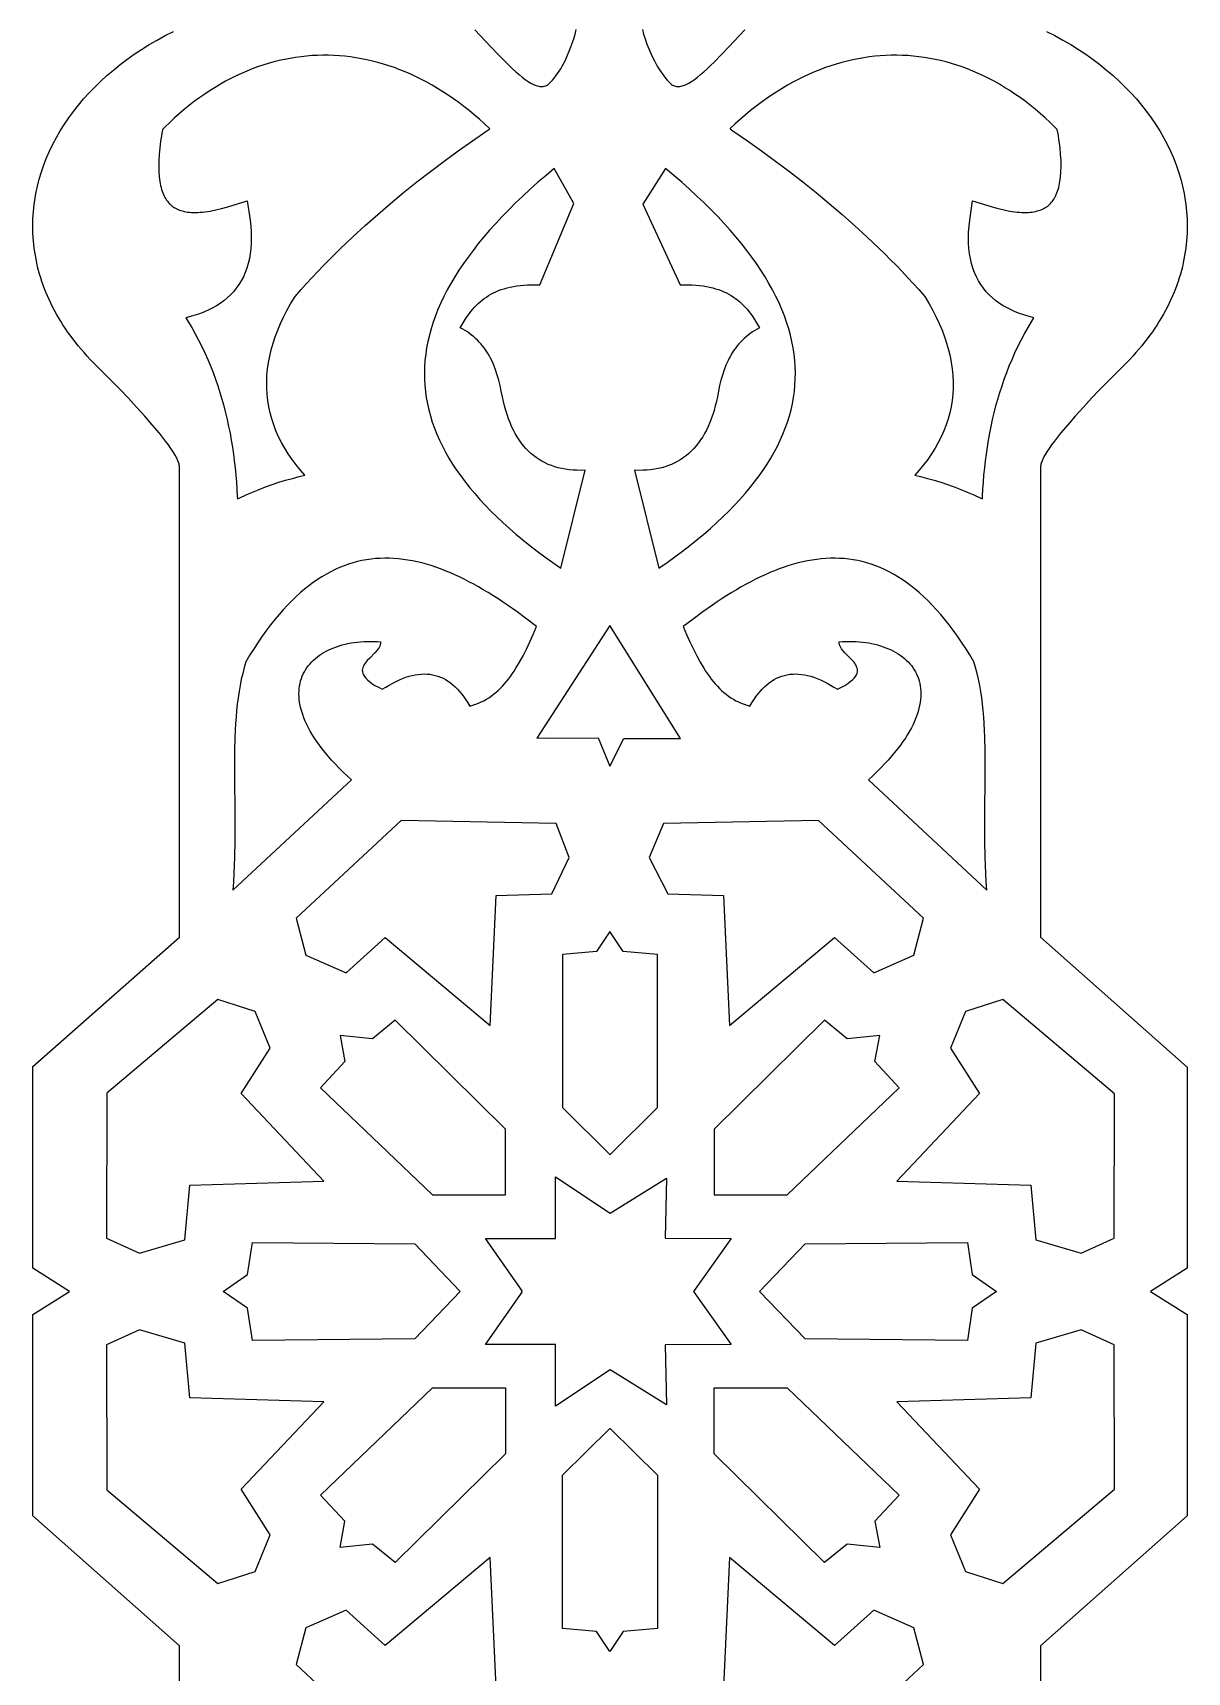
# Model space of a CAD drawing. Extents: x -535 to 1345, y -535 to 535.
# Drawn here: x 229.6 to 295.4, y -21.7 to 71.8 of the extents above; entities that cross this region are included whole.
import ezdxf

# ---------------------------------------------------------------- set-up
doc = ezdxf.new("R2010")
doc.units = 0
doc.layers.add('LAYER_1', color=18, linetype='CONTINUOUS')
doc.layers.add('LAYER_10', color=174, linetype='CONTINUOUS')

msp = doc.modelspace()

# ---------------------------------------------------------------- linework, layer by layer
at = {"layer": 'LAYER_1'}
for points in [[(254.784, 72), (255.7, 71.029), (256.133, 70.577), (256.547, 70.156), (256.746, 69.961), (256.941, 69.776), (257.13, 69.604), (257.313, 69.445), (257.491, 69.3), (257.663, 69.17), (257.829, 69.056), (257.989, 68.96), (258.142, 68.881), (258.289, 68.822), (258.36, 68.8), (258.429, 68.783), (258.497, 68.772), (258.563, 68.766), (258.627, 68.765), (258.689, 68.77), (258.75, 68.781), (258.809, 68.798), (258.866, 68.821), (258.921, 68.85), (258.974, 68.886), (259.025, 68.928), (259.125, 69.024), (259.224, 69.13), (259.321, 69.245), (259.415, 69.368), (259.508, 69.499), (259.599, 69.637), (259.686, 69.78), (259.771, 69.929), (259.933, 70.236), (260.08, 70.552), (260.213, 70.87), (260.329, 71.182), (260.427, 71.481), (260.506, 71.761), (260.563, 72.013)], [(264.347, 72.013), (264.413, 71.761), (264.5, 71.481), (264.608, 71.182), (264.733, 70.87), (264.875, 70.552), (265.031, 70.236), (265.2, 69.929), (265.289, 69.78), (265.38, 69.637), (265.473, 69.499), (265.568, 69.368), (265.664, 69.245), (265.763, 69.13), (265.862, 69.024), (265.962, 68.928), (266.014, 68.886), (266.067, 68.85), (266.122, 68.821), (266.179, 68.798), (266.238, 68.781), (266.298, 68.77), (266.361, 68.765), (266.425, 68.766), (266.491, 68.772), (266.558, 68.783), (266.628, 68.8), (266.698, 68.822), (266.845, 68.881), (266.999, 68.96), (267.159, 69.056), (267.325, 69.17), (267.497, 69.3), (267.674, 69.445), (267.858, 69.604), (268.047, 69.776), (268.241, 69.961), (268.441, 70.156), (268.854, 70.577), (269.287, 71.029), (270.203, 72)]]:
    msp.add_lwpolyline(points, dxfattribs=at)
for points in [[(236.824, 63.225), (236.849, 63.106), (236.877, 62.993), (236.907, 62.886), (236.94, 62.784), (236.975, 62.688), (237.013, 62.597), (237.053, 62.511), (237.094, 62.431), (237.138, 62.355), (237.184, 62.284), (237.232, 62.217), (237.282, 62.155), (237.334, 62.097), (237.388, 62.042), (237.444, 61.991), (237.503, 61.943), (237.565, 61.897), (237.629, 61.855), (237.697, 61.816), (237.769, 61.779), (237.844, 61.745), (237.923, 61.714), (238.007, 61.686), (238.095, 61.661), (238.188, 61.638), (238.285, 61.619), (238.388, 61.603), (238.495, 61.591), (238.607, 61.582), (238.724, 61.578), (238.846, 61.576), (238.973, 61.579), (239.104, 61.586), (239.241, 61.597), (239.378, 61.612), (239.679, 61.656), (239.995, 61.718), (240.328, 61.797), (240.68, 61.894), (241.795, 62.243), (241.956, 61.132), (241.994, 60.788), (242.016, 60.454), (242.025, 60.131), (242.019, 59.818), (241.999, 59.516), (241.964, 59.223), (241.915, 58.94), (241.852, 58.667), (241.773, 58.404), (241.681, 58.151), (241.574, 57.909), (241.453, 57.678), (241.318, 57.458), (241.17, 57.25), (241.009, 57.053), (240.837, 56.869), (240.654, 56.697), (240.46, 56.537), (240.257, 56.389), (240.045, 56.253), (239.825, 56.128), (239.597, 56.013), (239.362, 55.909), (239.12, 55.815), (238.872, 55.73), (238.617, 55.654), (238.357, 55.586), (238.287, 55.57), (238.409, 55.375), (238.621, 55.018), (238.822, 54.657), (239.015, 54.294), (239.198, 53.929), (239.372, 53.561), (239.537, 53.19), (239.693, 52.817), (239.841, 52.442), (239.98, 52.065), (240.111, 51.686), (240.234, 51.304), (240.348, 50.921), (240.455, 50.536), (240.555, 50.149), (240.647, 49.76), (240.732, 49.369), (240.81, 48.977), (240.881, 48.584), (240.945, 48.189), (241.003, 47.792), (241.055, 47.394), (241.1, 46.995), (241.14, 46.594), (241.174, 46.192), (241.203, 45.789), (241.226, 45.385), (241.233, 45.227), (241.362, 45.291), (241.727, 45.459), (242.095, 45.62), (242.466, 45.771), (242.841, 45.915), (243.218, 46.049), (243.598, 46.176), (243.982, 46.293), (244.368, 46.403), (244.757, 46.503), (245.085, 46.581), (244.835, 46.864), (244.584, 47.173), (244.349, 47.486), (244.132, 47.803), (243.931, 48.124), (243.748, 48.45), (243.582, 48.78), (243.434, 49.115), (243.304, 49.453), (243.191, 49.795), (243.097, 50.141), (243.022, 50.491), (242.964, 50.843), (242.925, 51.199), (242.905, 51.557), (242.903, 51.917), (242.919, 52.28), (242.954, 52.644), (243.007, 53.01), (243.077, 53.377), (243.165, 53.746), (243.271, 54.116), (243.395, 54.488), (243.535, 54.86), (243.693, 55.234), (243.868, 55.61), (244.059, 55.986), (244.267, 56.364), (244.52, 56.79), (244.868, 57.182), (245.18, 57.526), (245.497, 57.868), (245.817, 58.207), (246.142, 58.544), (246.471, 58.878), (246.804, 59.21), (247.141, 59.54), (247.482, 59.867), (247.828, 60.193), (248.528, 60.835), (249.244, 61.469), (249.974, 62.095), (250.719, 62.711), (251.478, 63.319), (252.25, 63.919), (253.036, 64.512), (253.835, 65.096), (254.646, 65.673), (255.469, 66.242), (255.634, 66.354), (255.625, 66.363), (255.336, 66.634), (255.046, 66.895), (254.754, 67.147), (254.46, 67.39), (254.164, 67.624), (253.866, 67.849), (253.567, 68.065), (253.266, 68.272), (252.964, 68.469), (252.661, 68.658), (252.356, 68.837), (252.05, 69.008), (251.743, 69.169), (251.435, 69.321), (251.126, 69.465), (250.816, 69.599), (250.505, 69.724), (250.194, 69.841), (249.882, 69.948), (249.569, 70.047), (249.256, 70.137), (248.943, 70.218), (248.629, 70.29), (248.315, 70.353), (248.001, 70.407), (247.687, 70.453), (247.372, 70.489), (247.058, 70.517), (246.744, 70.536), (246.429, 70.547), (246.115, 70.548), (245.802, 70.541), (245.488, 70.525), (245.175, 70.5), (244.862, 70.466), (244.55, 70.423), (244.238, 70.372), (243.927, 70.312), (243.616, 70.243), (243.306, 70.165), (242.997, 70.078), (242.689, 69.982), (242.382, 69.878), (242.075, 69.764), (241.77, 69.642), (241.466, 69.51), (241.163, 69.37), (240.861, 69.22), (240.561, 69.062), (240.262, 68.894), (239.964, 68.717), (239.668, 68.531), (239.374, 68.336), (239.082, 68.132), (238.791, 67.919), (238.503, 67.696), (238.216, 67.465), (237.932, 67.224), (237.649, 66.973), (237.369, 66.714), (237.092, 66.445), (236.955, 66.307), (236.911, 66.067), (236.847, 65.654), (236.798, 65.262), (236.764, 64.89), (236.744, 64.538), (236.738, 64.209), (236.746, 63.9), (236.768, 63.613), (236.803, 63.344)], [(286.579, 55.375), (286.7, 55.57), (286.631, 55.586), (286.37, 55.654), (286.116, 55.73), (285.867, 55.815), (285.625, 55.909), (285.39, 56.013), (285.162, 56.128), (284.942, 56.253), (284.73, 56.389), (284.527, 56.537), (284.334, 56.697), (284.15, 56.869), (283.978, 57.053), (283.818, 57.25), (283.67, 57.458), (283.535, 57.678), (283.414, 57.909), (283.307, 58.151), (283.214, 58.404), (283.136, 58.667), (283.072, 58.94), (283.023, 59.223), (282.988, 59.516), (282.968, 59.818), (282.962, 60.131), (282.971, 60.454), (282.994, 60.788), (283.031, 61.132), (283.192, 62.243), (284.308, 61.894), (284.659, 61.797), (284.993, 61.718), (285.308, 61.656), (285.609, 61.612), (285.746, 61.597), (285.883, 61.586), (286.015, 61.579), (286.141, 61.576), (286.263, 61.578), (286.38, 61.582), (286.492, 61.591), (286.6, 61.603), (286.702, 61.619), (286.799, 61.638), (286.892, 61.661), (286.98, 61.686), (287.064, 61.714), (287.143, 61.745), (287.219, 61.779), (287.29, 61.816), (287.358, 61.855), (287.423, 61.897), (287.484, 61.943), (287.543, 61.991), (287.599, 62.042), (287.653, 62.097), (287.705, 62.155), (287.755, 62.217), (287.803, 62.284), (287.849, 62.355), (287.893, 62.431), (287.935, 62.511), (287.975, 62.597), (288.012, 62.688), (288.048, 62.784), (288.08, 62.886), (288.111, 62.993), (288.138, 63.106), (288.163, 63.225), (288.184, 63.344), (288.219, 63.614), (288.241, 63.9), (288.249, 64.209), (288.244, 64.539), (288.224, 64.89), (288.189, 65.262), (288.14, 65.654), (288.076, 66.067), (288.032, 66.307), (287.896, 66.445), (287.618, 66.714), (287.338, 66.973), (287.056, 67.224), (286.771, 67.465), (286.485, 67.696), (286.196, 67.919), (285.906, 68.132), (285.613, 68.336), (285.319, 68.531), (285.023, 68.717), (284.726, 68.894), (284.427, 69.062), (284.126, 69.22), (283.825, 69.37), (283.522, 69.51), (283.218, 69.642), (282.912, 69.764), (282.606, 69.878), (282.299, 69.982), (281.99, 70.078), (281.681, 70.165), (281.371, 70.243), (281.061, 70.312), (280.75, 70.372), (280.438, 70.423), (280.125, 70.466), (279.813, 70.5), (279.499, 70.525), (279.186, 70.541), (278.872, 70.548), (278.558, 70.547), (278.244, 70.536), (277.929, 70.517), (277.615, 70.489), (277.301, 70.453), (276.986, 70.407), (276.672, 70.353), (276.358, 70.29), (276.045, 70.218), (275.731, 70.137), (275.418, 70.047), (275.106, 69.948), (274.794, 69.841), (274.482, 69.724), (274.172, 69.599), (273.862, 69.465), (273.553, 69.321), (273.245, 69.169), (272.938, 69.008), (272.632, 68.837), (272.327, 68.658), (272.023, 68.469), (271.721, 68.272), (271.42, 68.065), (271.121, 67.849), (270.824, 67.624), (270.528, 67.39), (270.234, 67.147), (269.941, 66.895), (269.651, 66.634), (269.363, 66.363), (269.353, 66.354), (269.518, 66.242), (270.342, 65.673), (271.153, 65.096), (271.951, 64.512), (272.737, 63.919), (273.51, 63.319), (274.268, 62.711), (275.013, 62.095), (275.744, 61.469), (276.46, 60.835), (277.16, 60.193), (277.505, 59.867), (277.846, 59.54), (278.183, 59.21), (278.516, 58.878), (278.845, 58.544), (279.17, 58.207), (279.491, 57.868), (279.807, 57.526), (280.12, 57.182), (280.468, 56.79), (280.72, 56.364), (280.928, 55.986), (281.12, 55.61), (281.294, 55.234), (281.452, 54.86), (281.593, 54.488), (281.716, 54.116), (281.822, 53.746), (281.91, 53.377), (281.981, 53.01), (282.033, 52.644), (282.068, 52.28), (282.084, 51.917), (282.082, 51.557), (282.062, 51.199), (282.023, 50.843), (281.966, 50.491), (281.89, 50.141), (281.796, 49.795), (281.684, 49.453), (281.553, 49.115), (281.405, 48.78), (281.239, 48.45), (281.056, 48.124), (280.856, 47.803), (280.638, 47.486), (280.403, 47.173), (280.152, 46.865), (279.902, 46.581), (280.23, 46.503), (280.619, 46.403), (281.006, 46.293), (281.389, 46.176), (281.769, 46.049), (282.147, 45.915), (282.521, 45.771), (282.892, 45.62), (283.26, 45.459), (283.626, 45.291), (283.755, 45.227), (283.762, 45.385), (283.785, 45.789), (283.813, 46.192), (283.847, 46.594), (283.887, 46.995), (283.933, 47.394), (283.984, 47.792), (284.042, 48.189), (284.107, 48.584), (284.178, 48.977), (284.256, 49.369), (284.341, 49.76), (284.433, 50.149), (284.532, 50.536), (284.639, 50.921), (284.754, 51.304), (284.877, 51.686), (285.007, 52.065), (285.147, 52.442), (285.294, 52.817), (285.45, 53.19), (285.615, 53.561), (285.789, 53.929), (285.973, 54.294), (286.165, 54.657), (286.367, 55.018)], [(259.693, 41.271), (261.083, 46.867), (260.845, 46.86), (260.614, 46.863), (260.388, 46.874), (260.168, 46.894), (259.954, 46.923), (259.745, 46.961), (259.542, 47.008), (259.346, 47.063), (259.155, 47.128), (258.969, 47.201), (258.79, 47.284), (258.616, 47.375), (258.448, 47.475), (258.286, 47.584), (258.13, 47.702), (257.979, 47.828), (257.834, 47.964), (257.695, 48.109), (257.562, 48.262), (257.435, 48.424), (257.313, 48.595), (257.197, 48.775), (257.087, 48.964), (256.983, 49.162), (256.885, 49.369), (256.792, 49.584), (256.705, 49.808), (256.624, 50.042), (256.549, 50.284), (256.479, 50.535), (256.415, 50.795), (256.358, 51.064), (256.297, 51.387), (256.229, 51.701), (256.153, 52.006), (256.068, 52.301), (255.973, 52.587), (255.867, 52.862), (255.748, 53.127), (255.684, 53.255), (255.616, 53.381), (255.545, 53.504), (255.47, 53.624), (255.391, 53.741), (255.308, 53.856), (255.221, 53.968), (255.129, 54.077), (255.033, 54.182), (254.933, 54.285), (254.828, 54.385), (254.718, 54.482), (254.603, 54.576), (254.483, 54.667), (254.357, 54.755), (254.227, 54.839), (254.09, 54.92), (253.948, 54.998), (254.116, 55.284), (254.289, 55.554), (254.471, 55.81), (254.565, 55.931), (254.662, 56.049), (254.762, 56.163), (254.866, 56.272), (254.973, 56.377), (255.084, 56.478), (255.199, 56.574), (255.318, 56.665), (255.441, 56.752), (255.57, 56.835), (255.704, 56.912), (255.842, 56.985), (255.987, 57.053), (256.137, 57.115), (256.294, 57.173), (256.456, 57.225), (256.626, 57.273), (256.802, 57.314), (256.985, 57.351), (257.176, 57.382), (257.374, 57.407), (257.58, 57.426), (257.794, 57.44), (258.017, 57.448), (258.248, 57.451), (258.488, 57.447), (260.434, 62.081), (259.322, 64.092), (258.848, 63.694), (258.39, 63.297), (257.948, 62.902), (257.522, 62.509), (257.112, 62.117), (256.717, 61.726), (256.339, 61.337), (255.976, 60.95), (255.629, 60.564), (255.297, 60.18), (254.982, 59.797), (254.682, 59.415), (254.398, 59.035), (254.129, 58.656), (253.876, 58.279), (253.638, 57.903), (253.415, 57.529), (253.209, 57.155), (253.017, 56.784), (252.841, 56.413), (252.68, 56.044), (252.534, 55.676), (252.404, 55.31), (252.289, 54.945), (252.189, 54.581), (252.104, 54.218), (252.034, 53.857), (251.979, 53.497), (251.939, 53.138), (251.914, 52.781), (251.904, 52.424), (251.909, 52.069), (251.929, 51.715), (251.963, 51.363), (252.013, 51.011), (252.077, 50.661), (252.155, 50.311), (252.249, 49.963), (252.357, 49.616), (252.479, 49.27), (252.616, 48.925), (252.768, 48.582), (252.934, 48.239), (253.114, 47.897), (253.309, 47.557), (253.518, 47.217), (253.742, 46.879), (253.98, 46.542), (254.232, 46.205), (254.498, 45.87), (254.778, 45.535), (255.073, 45.202), (255.381, 44.869), (255.704, 44.537), (256.04, 44.207), (256.391, 43.877), (256.755, 43.548), (257.134, 43.22), (257.526, 42.893), (257.932, 42.567), (258.352, 42.242), (258.785, 41.917), (259.232, 41.593)], [(263.905, 46.867), (265.294, 41.271), (265.755, 41.593), (266.202, 41.917), (266.636, 42.242), (267.056, 42.567), (267.462, 42.893), (267.854, 43.22), (268.232, 43.548), (268.597, 43.877), (268.947, 44.207), (269.284, 44.537), (269.606, 44.869), (269.915, 45.202), (270.209, 45.535), (270.49, 45.87), (270.756, 46.205), (271.008, 46.542), (271.246, 46.879), (271.469, 47.217), (271.678, 47.557), (271.873, 47.897), (272.054, 48.239), (272.22, 48.582), (272.371, 48.925), (272.508, 49.27), (272.631, 49.616), (272.739, 49.963), (272.832, 50.311), (272.911, 50.661), (272.975, 51.011), (273.024, 51.363), (273.059, 51.715), (273.078, 52.069), (273.083, 52.424), (273.073, 52.781), (273.048, 53.138), (273.009, 53.497), (272.954, 53.857), (272.884, 54.218), (272.799, 54.581), (272.699, 54.945), (272.584, 55.31), (272.453, 55.676), (272.307, 56.044), (272.147, 56.413), (271.97, 56.784), (271.779, 57.155), (271.572, 57.529), (271.35, 57.903), (271.112, 58.279), (270.859, 58.656), (270.59, 59.035), (270.305, 59.415), (270.005, 59.797), (269.69, 60.18), (269.359, 60.564), (269.012, 60.95), (268.649, 61.337), (268.27, 61.726), (267.876, 62.117), (267.466, 62.509), (267.039, 62.902), (266.597, 63.297), (266.139, 63.694), (265.665, 64.092), (264.376, 62.056), (266.499, 57.447), (266.739, 57.451), (266.97, 57.448), (267.193, 57.44), (267.407, 57.426), (267.613, 57.407), (267.811, 57.382), (268.002, 57.351), (268.185, 57.314), (268.362, 57.273), (268.531, 57.225), (268.694, 57.173), (268.85, 57.115), (269, 57.053), (269.145, 56.985), (269.284, 56.912), (269.417, 56.835), (269.546, 56.752), (269.67, 56.665), (269.789, 56.574), (269.904, 56.478), (270.015, 56.377), (270.122, 56.272), (270.225, 56.163), (270.325, 56.049), (270.422, 55.931), (270.517, 55.81), (270.698, 55.554), (270.872, 55.284), (271.039, 54.998), (270.897, 54.92), (270.761, 54.839), (270.63, 54.755), (270.505, 54.667), (270.385, 54.576), (270.27, 54.482), (270.16, 54.385), (270.054, 54.285), (269.954, 54.182), (269.858, 54.077), (269.767, 53.968), (269.68, 53.856), (269.597, 53.741), (269.518, 53.624), (269.442, 53.504), (269.371, 53.381), (269.303, 53.255), (269.239, 53.127), (269.121, 52.862), (269.014, 52.587), (268.919, 52.301), (268.835, 52.006), (268.759, 51.701), (268.691, 51.387), (268.63, 51.064), (268.572, 50.795), (268.508, 50.535), (268.439, 50.284), (268.363, 50.042), (268.282, 49.808), (268.196, 49.584), (268.103, 49.369), (268.004, 49.162), (267.9, 48.964), (267.79, 48.775), (267.674, 48.595), (267.553, 48.424), (267.425, 48.262), (267.292, 48.109), (267.153, 47.964), (267.008, 47.828), (266.858, 47.702), (266.702, 47.584), (266.539, 47.475), (266.371, 47.375), (266.198, 47.284), (266.018, 47.201), (265.833, 47.128), (265.642, 47.063), (265.445, 47.008), (265.242, 46.961), (265.034, 46.923), (264.82, 46.894), (264.6, 46.874), (264.374, 46.863), (264.142, 46.86)], [(241.718, 35.937), (241.62, 35.608), (241.532, 35.274), (241.453, 34.934), (241.384, 34.589), (241.323, 34.238), (241.271, 33.881), (241.226, 33.52), (241.188, 33.153), (241.156, 32.781), (241.13, 32.404), (241.11, 32.021), (241.094, 31.634), (241.075, 30.844), (241.07, 30.035), (241.091, 26.61), (241.085, 25.71), (241.068, 24.792), (241.053, 24.327), (241.033, 23.859), (241.008, 23.386), (240.977, 22.909), (247.74, 29.204), (247.491, 29.433), (247.253, 29.66), (247.027, 29.884), (246.813, 30.105), (246.61, 30.324), (246.419, 30.541), (246.239, 30.755), (246.07, 30.966), (245.912, 31.174), (245.765, 31.38), (245.629, 31.583), (245.503, 31.783), (245.387, 31.98), (245.281, 32.174), (245.186, 32.365), (245.1, 32.553), (245.024, 32.738), (244.957, 32.92), (244.9, 33.098), (244.852, 33.274), (244.813, 33.446), (244.783, 33.615), (244.762, 33.78), (244.749, 33.942), (244.744, 34.1), (244.748, 34.255), (244.76, 34.407), (244.779, 34.555), (244.807, 34.699), (244.842, 34.839), (244.884, 34.976), (244.934, 35.109), (244.991, 35.238), (245.055, 35.363), (245.125, 35.484), (245.202, 35.601), (245.286, 35.714), (245.376, 35.823), (245.472, 35.928), (245.574, 36.029), (245.682, 36.125), (245.796, 36.218), (245.915, 36.306), (246.04, 36.389), (246.169, 36.468), (246.304, 36.543), (246.444, 36.613), (246.588, 36.679), (246.737, 36.74), (246.89, 36.797), (247.048, 36.848), (247.209, 36.895), (247.375, 36.938), (247.544, 36.975), (247.717, 37.008), (247.893, 37.035), (248.073, 37.058), (248.256, 37.076), (248.441, 37.088), (248.63, 37.096), (248.821, 37.098), (249.014, 37.095), (249.21, 37.087), (249.408, 37.073), (249.404, 36.99), (249.387, 36.908), (249.357, 36.828), (249.317, 36.749), (249.268, 36.672), (249.211, 36.595), (249.08, 36.445), (248.783, 36.149), (248.641, 36.001), (248.576, 35.925), (248.516, 35.849), (248.465, 35.772), (248.421, 35.694), (248.388, 35.614), (248.367, 35.533), (248.358, 35.45), (248.363, 35.365), (248.384, 35.278), (248.422, 35.188), (248.479, 35.096), (248.555, 35.001), (248.652, 34.903), (248.771, 34.802), (248.914, 34.698), (249.083, 34.59), (249.278, 34.479), (249.501, 34.363), (249.702, 34.492), (249.9, 34.61), (250.096, 34.719), (250.288, 34.817), (250.478, 34.904), (250.665, 34.982), (250.849, 35.049), (251.03, 35.106), (251.208, 35.153), (251.383, 35.19), (251.555, 35.216), (251.725, 35.232), (251.891, 35.238), (252.055, 35.233), (252.215, 35.219), (252.373, 35.194), (252.528, 35.158), (252.68, 35.113), (252.829, 35.057), (252.976, 34.991), (253.119, 34.915), (253.259, 34.829), (253.397, 34.732), (253.531, 34.625), (253.663, 34.508), (253.792, 34.381), (253.918, 34.243), (254.041, 34.095), (254.161, 33.937), (254.278, 33.769), (254.393, 33.59), (254.504, 33.401), (254.673, 33.452), (254.837, 33.508), (254.996, 33.571), (255.15, 33.641), (255.3, 33.716), (255.446, 33.798), (255.587, 33.886), (255.725, 33.98), (255.859, 34.08), (255.989, 34.186), (256.116, 34.297), (256.24, 34.415), (256.361, 34.539), (256.478, 34.669), (256.593, 34.804), (256.706, 34.945), (256.816, 35.092), (256.924, 35.244), (257.03, 35.402), (257.134, 35.566), (257.338, 35.91), (257.536, 36.275), (257.73, 36.662), (257.922, 37.07), (258.112, 37.499), (258.303, 37.948), (257.748, 38.374), (257.194, 38.783), (256.641, 39.172), (256.366, 39.358), (256.09, 39.54), (255.816, 39.716), (255.541, 39.886), (255.267, 40.05), (254.994, 40.208), (254.721, 40.36), (254.448, 40.506), (254.176, 40.645), (253.905, 40.777), (253.634, 40.903), (253.363, 41.021), (253.093, 41.133), (252.824, 41.236), (252.555, 41.333), (252.287, 41.421), (252.019, 41.502), (251.752, 41.574), (251.486, 41.639), (251.22, 41.695), (250.955, 41.742), (250.69, 41.781), (250.427, 41.811), (250.163, 41.831), (249.901, 41.843), (249.639, 41.845), (249.378, 41.837), (249.118, 41.82), (248.859, 41.793), (248.6, 41.756), (248.342, 41.708), (248.085, 41.65), (247.829, 41.582), (247.573, 41.503), (247.318, 41.412), (247.065, 41.311), (246.812, 41.199), (246.559, 41.075), (246.308, 40.939), (246.058, 40.792), (245.808, 40.633), (245.56, 40.461), (245.312, 40.278), (245.065, 40.082), (244.82, 39.873), (244.575, 39.651), (244.331, 39.417), (244.088, 39.17), (243.847, 38.909), (243.606, 38.635), (243.366, 38.347), (243.127, 38.045), (242.89, 37.73), (242.653, 37.4), (242.418, 37.056), (242.183, 36.698), (241.95, 36.325)], [(277.247, 29.204), (284.011, 22.909), (283.98, 23.386), (283.955, 23.859), (283.935, 24.327), (283.92, 24.792), (283.902, 25.71), (283.897, 26.61), (283.918, 30.035), (283.912, 30.844), (283.893, 31.634), (283.878, 32.021), (283.857, 32.404), (283.831, 32.781), (283.8, 33.153), (283.762, 33.52), (283.716, 33.881), (283.664, 34.238), (283.603, 34.589), (283.534, 34.934), (283.456, 35.274), (283.368, 35.608), (283.269, 35.937), (283.037, 36.325), (282.804, 36.698), (282.57, 37.056), (282.334, 37.4), (282.097, 37.73), (281.86, 38.045), (281.621, 38.347), (281.381, 38.635), (281.141, 38.909), (280.899, 39.17), (280.656, 39.417), (280.412, 39.651), (280.168, 39.873), (279.922, 40.082), (279.675, 40.278), (279.428, 40.461), (279.179, 40.633), (278.93, 40.792), (278.679, 40.939), (278.428, 41.075), (278.176, 41.199), (277.923, 41.311), (277.669, 41.412), (277.414, 41.503), (277.159, 41.582), (276.902, 41.65), (276.645, 41.708), (276.387, 41.756), (276.129, 41.793), (275.869, 41.82), (275.609, 41.837), (275.348, 41.845), (275.086, 41.843), (274.824, 41.831), (274.561, 41.811), (274.297, 41.781), (274.033, 41.742), (273.768, 41.695), (273.502, 41.639), (273.235, 41.574), (272.968, 41.502), (272.701, 41.421), (272.433, 41.333), (272.164, 41.236), (271.894, 41.133), (271.624, 41.021), (271.354, 40.903), (271.083, 40.777), (270.811, 40.645), (270.539, 40.506), (270.267, 40.36), (269.994, 40.208), (269.72, 40.05), (269.446, 39.886), (269.172, 39.716), (268.897, 39.54), (268.622, 39.358), (268.346, 39.172), (267.793, 38.783), (267.239, 38.374), (266.684, 37.948), (266.875, 37.499), (267.065, 37.07), (267.257, 36.662), (267.451, 36.275), (267.649, 35.91), (267.853, 35.566), (267.957, 35.402), (268.063, 35.244), (268.171, 35.092), (268.281, 34.945), (268.394, 34.804), (268.509, 34.669), (268.627, 34.539), (268.748, 34.415), (268.871, 34.297), (268.998, 34.186), (269.129, 34.08), (269.263, 33.98), (269.4, 33.886), (269.542, 33.798), (269.687, 33.716), (269.837, 33.641), (269.992, 33.571), (270.151, 33.508), (270.314, 33.452), (270.483, 33.401), (270.595, 33.59), (270.709, 33.769), (270.826, 33.937), (270.946, 34.095), (271.069, 34.243), (271.195, 34.381), (271.324, 34.508), (271.456, 34.625), (271.591, 34.732), (271.728, 34.829), (271.869, 34.915), (272.012, 34.991), (272.158, 35.057), (272.307, 35.113), (272.459, 35.158), (272.614, 35.194), (272.772, 35.219), (272.933, 35.233), (273.096, 35.238), (273.263, 35.232), (273.432, 35.216), (273.604, 35.19), (273.779, 35.153), (273.958, 35.106), (274.139, 35.049), (274.322, 34.982), (274.509, 34.904), (274.699, 34.817), (274.891, 34.719), (275.087, 34.61), (275.285, 34.492), (275.486, 34.363), (275.709, 34.479), (275.904, 34.59), (276.073, 34.698), (276.216, 34.802), (276.336, 34.903), (276.433, 35.001), (276.509, 35.096), (276.565, 35.188), (276.603, 35.278), (276.624, 35.365), (276.629, 35.45), (276.621, 35.533), (276.599, 35.614), (276.566, 35.694), (276.523, 35.772), (276.471, 35.849), (276.412, 35.925), (276.347, 36.001), (276.204, 36.149), (275.908, 36.445), (275.776, 36.595), (275.719, 36.672), (275.67, 36.749), (275.63, 36.828), (275.601, 36.908), (275.583, 36.99), (275.579, 37.073), (275.777, 37.087), (275.973, 37.095), (276.167, 37.098), (276.358, 37.096), (276.546, 37.088), (276.732, 37.076), (276.914, 37.058), (277.094, 37.035), (277.27, 37.008), (277.443, 36.975), (277.612, 36.938), (277.778, 36.895), (277.94, 36.848), (278.097, 36.797), (278.25, 36.74), (278.399, 36.679), (278.544, 36.613), (278.683, 36.543), (278.818, 36.468), (278.948, 36.389), (279.072, 36.306), (279.191, 36.218), (279.305, 36.125), (279.413, 36.029), (279.515, 35.928), (279.611, 35.823), (279.701, 35.714), (279.785, 35.601), (279.862, 35.484), (279.933, 35.363), (279.997, 35.238), (280.053, 35.109), (280.103, 34.976), (280.146, 34.839), (280.181, 34.699), (280.208, 34.555), (280.228, 34.407), (280.24, 34.255), (280.243, 34.1), (280.239, 33.942), (280.226, 33.78), (280.204, 33.615), (280.174, 33.446), (280.135, 33.274), (280.087, 33.098), (280.03, 32.92), (279.963, 32.738), (279.887, 32.553), (279.802, 32.365), (279.706, 32.174), (279.6, 31.98), (279.485, 31.783), (279.359, 31.583), (279.222, 31.38), (279.075, 31.174), (278.917, 30.966), (278.748, 30.755), (278.568, 30.541), (278.377, 30.324), (278.175, 30.105), (277.96, 29.884), (277.735, 29.66), (277.497, 29.433)], [(258.324, 31.582), (261.819, 31.59), (262.499, 29.969), (263.288, 31.566), (266.526, 31.566), (262.499, 37.997)], [(247.431, 18.178), (249.67, 20.198), (255.667, 15.176), (256.005, 22.59), (259.178, 22.683), (260.166, 24.768), (259.422, 26.715), (250.588, 26.877), (244.587, 21.295), (245.146, 19.189)], [(265.796, 22.684), (268.982, 22.59), (269.32, 15.176), (275.317, 20.198), (277.556, 18.178), (279.842, 19.189), (280.4, 21.295), (274.399, 26.877), (265.55, 26.715), (264.733, 24.768)], [(259.786, 10.492), (262.494, 7.811), (262.504, 7.821), (265.202, 10.492), (265.202, 19.236), (263.256, 19.411), (262.493, 20.547), (261.731, 19.411), (259.786, 19.236)], [(240.105, 16.661), (233.785, 11.321), (233.761, 3.049), (235.651, 2.19), (238.231, 2.956), (238.522, 6.064), (246.157, 6.299), (241.439, 11.289), (243.108, 13.883), (242.245, 15.987)], [(286.516, 6.064), (286.807, 2.956), (289.387, 2.19), (291.28, 3.05), (291.302, 11.275), (284.933, 16.661), (282.793, 15.987), (281.93, 13.883), (283.599, 11.289), (278.881, 6.299)], [(252.373, 5.508), (256.543, 5.508), (256.543, 9.268), (250.242, 15.476), (248.945, 14.427), (247.092, 14.602), (247.37, 13.115), (245.98, 11.629)], [(268.445, 9.268), (268.445, 5.508), (272.614, 5.508), (279.007, 11.629), (277.617, 13.115), (277.896, 14.602), (276.042, 14.427), (274.745, 15.476)], [(257.455, 0), (257.477, 0.036), (255.395, 3.032), (259.386, 3.032), (259.386, 6.539), (262.515, 4.468), (265.734, 6.468), (265.646, 3.038), (269.412, 3.032), (267.271, 0), (269.412, -3.031), (265.646, -3.038), (265.734, -6.468), (262.515, -4.468), (259.386, -6.539), (259.386, -3.031), (255.395, -3.031), (257.477, -0.036)], [(240.421, 0), (241.811, 0.962), (242.089, 2.798), (251.354, 2.711), (253.948, 0), (251.354, -2.711), (242.089, -2.798), (241.811, -0.961)], [(271.039, 0), (273.633, 2.711), (282.899, 2.798), (283.177, 0.962), (284.567, 0), (283.177, -0.961), (282.899, -2.798), (273.633, -2.711)], [(240.105, -16.661), (242.245, -15.987), (243.108, -13.883), (241.439, -11.289), (246.157, -6.299), (238.522, -6.064), (238.231, -2.955), (235.651, -2.19), (233.761, -3.049), (233.785, -11.321)], [(278.881, -6.299), (283.599, -11.289), (281.93, -13.883), (282.793, -15.987), (284.933, -16.66), (291.302, -11.275), (291.28, -3.05), (289.387, -2.19), (286.807, -2.955), (286.516, -6.064)], [(252.373, -5.508), (256.543, -5.508), (256.543, -9.268), (250.242, -15.476), (248.945, -14.427), (247.092, -14.602), (247.37, -13.115), (245.98, -11.629)], [(268.445, -9.268), (268.445, -5.508), (272.614, -5.508), (279.007, -11.629), (277.617, -13.115), (277.896, -14.602), (276.042, -14.427), (274.745, -15.476)], [(259.786, -10.492), (262.494, -7.811), (262.504, -7.821), (265.202, -10.492), (265.202, -19.236), (263.256, -19.411), (262.493, -20.547), (261.731, -19.411), (259.786, -19.236)], [(259.422, -26.715), (260.166, -24.768), (259.178, -22.683), (256.005, -22.59), (255.667, -15.176), (249.67, -20.198), (247.431, -18.178), (245.146, -19.189), (244.587, -21.295), (250.588, -26.877)], [(268.982, -22.59), (265.796, -22.684), (264.733, -24.768), (265.55, -26.715), (274.399, -26.877), (280.4, -21.295), (279.842, -19.189), (277.556, -18.178), (275.317, -20.198), (269.32, -15.176)]]:
    msp.add_lwpolyline(points, close=True, dxfattribs=at)
at = {"layer": 'LAYER_10'}
for points in [[(237.917, -47.087), (237.917, -20.216), (229.551, -12.808), (229.551, -1.321), (231.643, -0.001), (231.643, 0), (231.643, 0.001), (229.551, 1.321), (229.552, 12.832), (237.917, 20.216), (237.917, 47.087), (237.919, 47.093), (237.915, 47.147), (237.905, 47.206), (237.889, 47.269), (237.84, 47.407), (237.769, 47.561), (237.678, 47.73), (237.568, 47.911), (237.44, 48.105), (237.296, 48.31), (237.136, 48.525), (236.963, 48.748), (236.778, 48.98), (236.375, 49.461), (235.938, 49.959), (235.479, 50.466), (235.007, 50.972), (234.533, 51.468), (234.068, 51.945), (233.623, 52.394), (233.208, 52.807), (233.017, 52.998), (232.832, 53.19), (232.652, 53.384), (232.478, 53.578), (232.309, 53.774), (232.145, 53.97), (231.987, 54.168), (231.833, 54.367), (231.685, 54.566), (231.542, 54.767), (231.404, 54.968), (231.272, 55.17), (231.144, 55.373), (231.022, 55.576), (230.904, 55.781), (230.792, 55.986), (230.685, 56.191), (230.582, 56.397), (230.485, 56.604), (230.393, 56.811), (230.305, 57.019), (230.223, 57.227), (230.145, 57.436), (230.073, 57.645), (230.005, 57.854), (229.942, 58.063), (229.883, 58.273), (229.83, 58.483), (229.781, 58.693), (229.737, 58.903), (229.698, 59.113), (229.664, 59.324), (229.634, 59.534), (229.608, 59.745), (229.588, 59.955), (229.572, 60.165), (229.56, 60.375), (229.554, 60.585), (229.551, 60.795), (229.553, 61.004), (229.56, 61.213), (229.571, 61.422), (229.587, 61.63), (229.607, 61.838), (229.631, 62.046), (229.66, 62.253), (229.731, 62.666), (229.819, 63.076), (229.924, 63.483), (230.046, 63.888), (230.184, 64.289), (230.34, 64.687), (230.511, 65.08), (230.699, 65.47), (230.903, 65.855), (231.122, 66.235), (231.357, 66.61), (231.608, 66.98), (231.874, 67.344), (232.155, 67.702), (232.451, 68.053), (232.762, 68.398), (233.088, 68.736), (233.427, 69.067), (233.781, 69.39), (234.15, 69.706), (234.532, 70.013), (234.927, 70.311), (235.336, 70.601), (235.759, 70.882), (236.195, 71.154), (236.643, 71.415), (237.105, 71.667), (237.579, 71.909)], [(287.421, 71.908), (287.895, 71.667), (288.357, 71.415), (288.805, 71.153), (289.241, 70.882), (289.664, 70.601), (290.073, 70.311), (290.468, 70.013), (290.85, 69.705), (291.219, 69.39), (291.573, 69.067), (291.912, 68.736), (292.238, 68.398), (292.549, 68.053), (292.845, 67.702), (293.126, 67.344), (293.392, 66.98), (293.643, 66.61), (293.878, 66.235), (294.097, 65.855), (294.301, 65.47), (294.489, 65.08), (294.66, 64.687), (294.816, 64.289), (294.954, 63.888), (295.076, 63.483), (295.181, 63.076), (295.269, 62.665), (295.34, 62.253), (295.369, 62.046), (295.393, 61.838), (295.413, 61.63), (295.429, 61.422), (295.44, 61.213), (295.447, 61.004), (295.449, 60.794), (295.446, 60.585), (295.44, 60.375), (295.428, 60.165), (295.412, 59.955), (295.392, 59.744), (295.366, 59.534), (295.336, 59.324), (295.302, 59.113), (295.263, 58.903), (295.219, 58.693), (295.17, 58.483), (295.117, 58.273), (295.058, 58.063), (294.995, 57.854), (294.927, 57.644), (294.855, 57.436), (294.777, 57.227), (294.695, 57.019), (294.607, 56.811), (294.515, 56.604), (294.418, 56.397), (294.315, 56.191), (294.208, 55.986), (294.096, 55.781), (293.978, 55.576), (293.856, 55.373), (293.728, 55.17), (293.596, 54.968), (293.458, 54.766), (293.315, 54.566), (293.167, 54.366), (293.013, 54.168), (292.855, 53.97), (292.691, 53.774), (292.522, 53.578), (292.348, 53.383), (292.168, 53.19), (291.983, 52.998), (291.792, 52.807), (291.377, 52.394), (290.932, 51.945), (290.467, 51.468), (289.993, 50.972), (289.521, 50.466), (289.062, 49.959), (288.625, 49.461), (288.222, 48.98), (288.037, 48.748), (287.864, 48.525), (287.704, 48.31), (287.56, 48.105), (287.432, 47.911), (287.322, 47.729), (287.231, 47.561), (287.16, 47.407), (287.111, 47.269), (287.095, 47.206), (287.085, 47.147), (287.081, 47.093), (287.083, 47.087), (287.083, 20.216), (295.449, 12.808), (295.449, 1.321), (293.357, 0), (295.449, -1.321), (295.449, -12.808), (287.083, -20.216), (287.083, -47.087)]]:
    msp.add_lwpolyline(points, dxfattribs=at)

doc.saveas('drawing.dxf')
